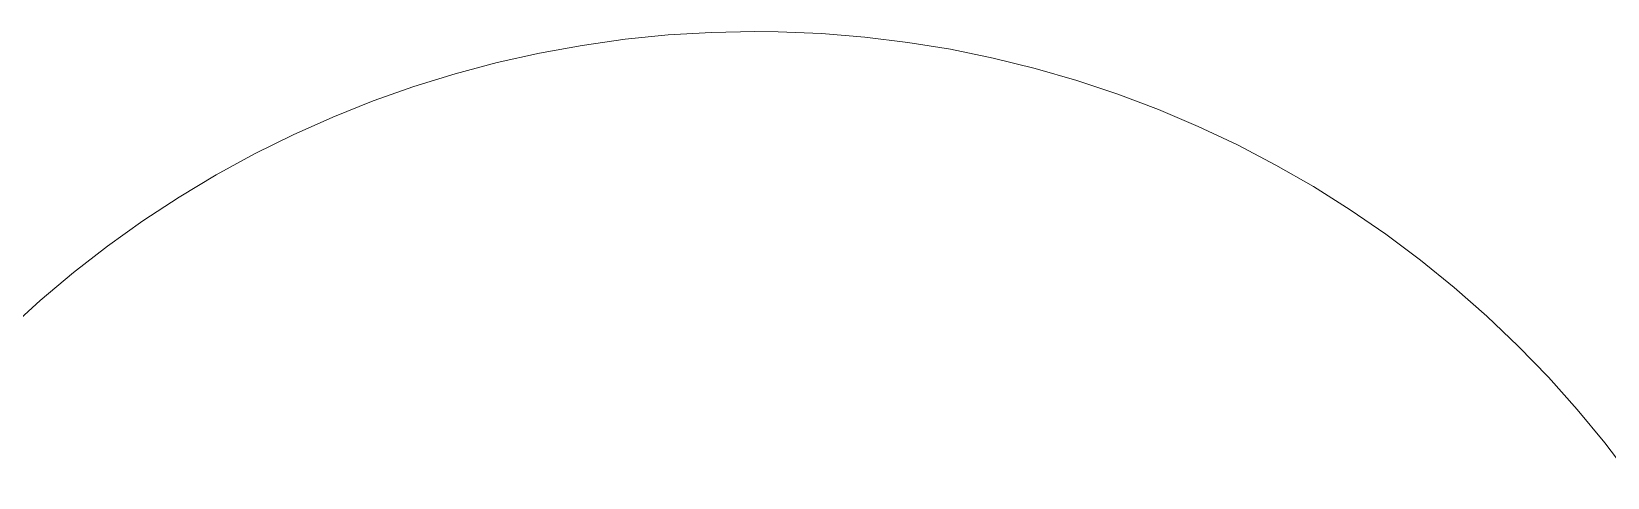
# Model space of a CAD drawing. Header units: millimetres. Extents: x 155927 to 326028, y -36033 to 97293.
# Drawn here: x 159482 to 160064, y 25780 to 25945 of the extents above; entities that cross this region are included whole.
import ezdxf

# ---------------------------------------------------------------- set-up
doc = ezdxf.new("R2010")
doc.units = ezdxf.units.MM
doc.header["$MEASUREMENT"] = 0
doc.layers.add('I-FURN', color=8, linetype='CONTINUOUS', lineweight=9)

msp = doc.modelspace()

# ---------------------------------------------------------------- linework, layer by layer
at = {"layer": 'I-FURN'}
for p, q in [((159716.85, 25943.46), (159700.93, 25941.87)), ((159732.82, 25944.42), (159716.85, 25943.46)), ((159748.82, 25944.74), (159732.82, 25944.42)), ((159757.45, 25944.65), (159748.82, 25944.74)), ((159773.44, 25943.99), (159757.45, 25944.65)), ((159789.38, 25942.68), (159773.44, 25943.99)), ((159685.09, 25939.63), (159669.35, 25936.77)), ((159700.93, 25941.87), (159685.09, 25939.63)), ((159805.26, 25940.74), (159789.38, 25942.68)), ((159821.05, 25938.17), (159805.26, 25940.74)), ((159836.73, 25934.96), (159821.05, 25938.17)), ((159653.74, 25933.28), (159638.27, 25929.17)), ((159669.35, 25936.77), (159653.74, 25933.28)), ((159852.26, 25931.14), (159836.73, 25934.96)), ((159638.27, 25929.17), (159622.99, 25924.44)), ((159867.63, 25926.69), (159852.26, 25931.14)), ((159882.81, 25921.63), (159867.63, 25926.69)), ((159622.99, 25924.44), (159607.91, 25919.1)), ((159897.78, 25915.97), (159882.81, 25921.63)), ((159607.91, 25919.1), (159593.05, 25913.17)), ((159912.5, 25909.72), (159897.78, 25915.97)), ((159593.05, 25913.17), (159578.44, 25906.64)), ((159926.97, 25902.88), (159912.5, 25909.72)), ((159578.44, 25906.64), (159564.1, 25899.54)), ((159941.15, 25895.47), (159926.97, 25902.88)), ((159564.1, 25899.54), (159550.06, 25891.87)), ((159550.06, 25891.87), (159536.34, 25883.65)), ((159955.02, 25887.5), (159941.15, 25895.47)), ((159968.56, 25878.98), (159955.02, 25887.5)), ((159536.34, 25883.65), (159522.96, 25874.88)), ((159981.75, 25869.92), (159968.56, 25878.98)), ((159522.96, 25874.88), (159509.94, 25865.58)), ((159994.57, 25860.35), (159981.75, 25869.92)), ((159509.94, 25865.58), (159497.3, 25855.77)), ((159497.3, 25855.77), (159485.06, 25845.47)), ((160006.99, 25850.27), (159994.57, 25860.35)), ((160019, 25839.7), (160006.99, 25850.27)), ((159485.06, 25845.47), (159473.25, 25834.68)), ((160030.58, 25828.66), (160019, 25839.7)), ((160041.71, 25817.17), (160030.58, 25828.66)), ((160052.37, 25805.24), (160041.71, 25817.17)), ((160062.54, 25792.89), (160052.37, 25805.24)), ((160072.21, 25780.14), (160062.54, 25792.89))]:
    msp.add_line(p, q, dxfattribs=at)

doc.saveas('drawing.dxf')
